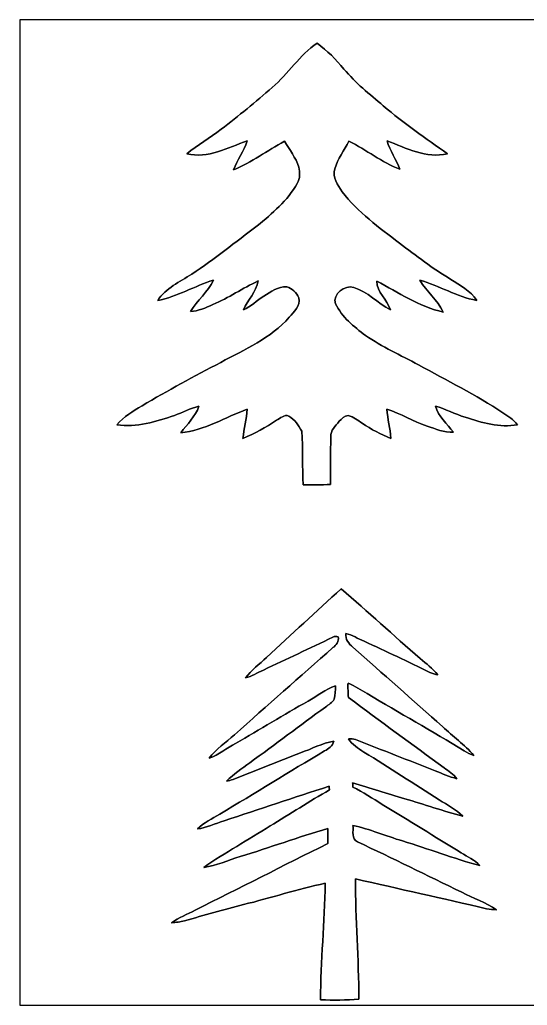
# Model space of a CAD drawing. Header units: centimetres. Extents: x -16.8 to 16.8, y -16.7 to 16.7.
# Drawn here: x -16.77 to 0.38, y -16.67 to 16.67 of the extents above; entities that cross this region are included whole.
import ezdxf

# ---------------------------------------------------------------- set-up
doc = ezdxf.new("R2010")
doc.units = ezdxf.units.CM
doc.header["$MEASUREMENT"] = 0
doc.layers.add('Layer 1', color=7, linetype='Continuous')

msp = doc.modelspace()

# ---------------------------------------------------------------- linework, layer by layer
at = {"layer": 'Layer 1', "color": 7}
for points, knots in [([(-16.77458, 16.66875), (-16.77458, 16.66875), (16.77458, 16.66875), (16.77458, 16.66875), (16.77458, 16.66875), (16.77458, 16.66875), (16.77458, -16.66875), (16.77458, -16.66875), (16.77458, -16.66875), (16.77458, -16.66875), (-16.77458, -16.66875), (-16.77458, -16.66875), (-16.77458, -16.66875), (-16.77458, -16.66875), (-16.77458, 16.66875), (-16.77458, 16.66875), (-16.77458, 16.66875), (-16.77458, 16.66875), (-16.77458, 16.66875), (-16.77458, 16.66875)], [0, 0, 0, 0, 0.16666667, 0.16666667, 0.16666667, 0.16666667, 0.33333333, 0.33333333, 0.33333333, 0.33333333, 0.5, 0.5, 0.5, 0.5, 0.66666667, 0.66666667, 0.66666667, 0.66666667, 1, 1, 1, 1]), ([(-8.24054, 14.37852), (-8.80145, 13.88992), (-9.37401, 13.41508), (-9.9635, 12.96211), (-9.9635, 12.96211), (-10.34133, 12.67001), (-10.75831, 12.43259), (-11.12908, 12.13167), (-11.12908, 12.13167), (-10.40694, 11.96269), (-9.74372, 12.34087), (-9.08544, 12.56947), (-9.08544, 12.56947), (-9.1948, 12.22163), (-9.42093, 11.92777), (-9.54546, 11.58804), (-9.54546, 11.58804), (-8.94045, 11.85227), (-8.40176, 12.24033), (-7.82602, 12.55889), (-7.82602, 12.55889), (-7.65528, 12.27208), (-7.43903, 12.00326), (-7.33848, 11.68118), (-7.33848, 11.68118), (-7.31308, 11.49914), (-7.28521, 11.29277), (-7.39175, 11.13014), (-7.39175, 11.13014), (-7.72372, 10.55405), (-8.23701, 10.11449), (-8.74466, 9.69786), (-8.74466, 9.69786), (-9.48161, 9.15317), (-10.18787, 8.5658), (-10.95657, 8.0645), (-10.95657, 8.0645), (-11.36403, 7.79956), (-11.83464, 7.58931), (-12.11121, 7.17127), (-12.11121, 7.17127), (-11.4494, 7.30215), (-10.8645, 7.66092), (-10.22456, 7.85848), (-10.22456, 7.85848), (-10.4207, 7.46372), (-10.76819, 7.17091), (-11.00455, 6.80191), (-11.00455, 6.80191), (-10.73432, 6.80685), (-10.48703, 6.93208), (-10.24149, 7.03051), (-10.24149, 7.03051), (-9.71621, 7.26475), (-9.23325, 7.58261), (-8.71608, 7.83308), (-8.71608, 7.83308), (-8.78487, 7.46196), (-9.06216, 7.18573), (-9.2142, 6.852), (-9.2142, 6.852), (-8.95526, 6.96419), (-8.76053, 7.17762), (-8.51958, 7.32049), (-8.51958, 7.32049), (-8.28499, 7.46372), (-8.04122, 7.65246), (-7.74912, 7.63517), (-7.74912, 7.63517), (-7.56991, 7.57767), (-7.4108, 7.43832), (-7.34378, 7.26087), (-7.34378, 7.26087), (-7.27639, 6.98923), (-7.50641, 6.79027), (-7.66304, 6.60471), (-7.66304, 6.60471), (-8.28675, 5.89774), (-9.16764, 5.51991), (-9.97797, 5.07647), (-9.97797, 5.07647), (-10.8779, 4.61081), (-11.7669, 4.12362), (-12.64003, 3.60962), (-12.64003, 3.60962), (-12.94377, 3.42653), (-13.25492, 3.24273), (-13.4874, 2.96933), (-13.4874, 2.96933), (-12.82524, 2.86985), (-12.16201, 3.07552), (-11.54077, 3.28471), (-11.54077, 3.28471), (-11.26525, 3.38314), (-11.00455, 3.52319), (-10.71986, 3.59586), (-10.71986, 3.59586), (-10.83416, 3.23991), (-11.11497, 2.98732), (-11.33404, 2.69804), (-11.33404, 2.69804), (-10.52689, 2.77636), (-9.82945, 3.22474), (-9.08226, 3.49391), (-9.08226, 3.49391), (-9.11613, 3.16159), (-9.19021, 2.83528), (-9.22973, 2.50402), (-9.22973, 2.50402), (-8.82897, 2.66453), (-8.45467, 2.8829), (-8.09484, 3.11997), (-8.09484, 3.11997), (-7.96996, 3.17888), (-7.82955, 3.33304), (-7.67891, 3.25826), (-7.67891, 3.25826), (-7.47324, 3.15383), (-7.35154, 2.94076), (-7.23688, 2.75131), (-7.23688, 2.75131), (-7.18432, 2.14701), (-7.23618, 1.53846), (-7.18855, 0.9331), (-7.18855, 0.9331), (-6.8834, 0.93486), (-6.57789, 0.93804), (-6.27239, 0.94615), (-6.27239, 0.94615), (-6.2544, 1.48308), (-6.27874, 2.02071), (-6.25263, 2.55729), (-6.25263, 2.55729), (-6.27733, 2.77777), (-6.09565, 2.92876), (-5.97676, 3.08398), (-5.97676, 3.08398), (-5.89598, 3.17288), (-5.79826, 3.27413), (-5.6702, 3.27766), (-5.6702, 3.27766), (-5.48922, 3.24661), (-5.34952, 3.11432), (-5.19606, 3.02331), (-5.19606, 3.02331), (-4.89832, 2.80952), (-4.56988, 2.64266), (-4.2291, 2.5086), (-4.2291, 2.5086), (-4.24039, 2.84198), (-4.34234, 3.16477), (-4.3628, 3.49779), (-4.3628, 3.49779), (-3.89819, 3.33622), (-3.47063, 3.08469), (-3.00567, 2.92312), (-3.00567, 2.92312), (-2.71674, 2.82857), (-2.42394, 2.70157), (-2.11349, 2.71533), (-2.11349, 2.71533), (-2.32516, 3.0032), (-2.62678, 3.24026), (-2.72486, 3.59728), (-2.72486, 3.59728), (-2.37737, 3.50379), (-2.05987, 3.32387), (-1.71485, 3.22086), (-1.71485, 3.22086), (-1.15111, 3.04059), (-0.54857, 2.85538), (0.04727, 2.96862), (0.04727, 2.96862), (-0.07408, 3.14643), (-0.26458, 3.25508), (-0.4385, 3.37291), (-0.4385, 3.37291), (-1.35714, 3.97157), (-2.33221, 4.47604), (-3.29812, 4.99251), (-3.29812, 4.99251), (-3.89502, 5.32377), (-4.52402, 5.60105), (-5.086, 5.99228), (-5.086, 5.99228), (-5.48076, 6.28579), (-5.87975, 6.60894), (-6.10129, 7.05944), (-6.10129, 7.05944), (-6.20607, 7.39211), (-5.78485, 7.71419), (-5.48217, 7.6073), (-5.48217, 7.6073), (-5.00556, 7.47924), (-4.67748, 7.07461), (-4.24639, 6.85835), (-4.24639, 6.85835), (-4.35046, 7.20372), (-4.70041, 7.44502), (-4.7057, 7.82285), (-4.7057, 7.82285), (-3.9691, 7.45067), (-3.27766, 6.95113), (-2.45639, 6.78074), (-2.45639, 6.78074), (-2.64724, 7.18855), (-3.02013, 7.47148), (-3.24732, 7.85671), (-3.24732, 7.85671), (-2.58974, 7.68068), (-2.00413, 7.28874), (-1.32786, 7.17479), (-1.32786, 7.17479), (-1.52682, 7.50499), (-1.89124, 7.68385), (-2.2038, 7.8867), (-2.2038, 7.8867), (-2.81446, 8.2483), (-3.37503, 8.68539), (-3.94053, 9.11225), (-3.94053, 9.11225), (-4.62456, 9.64389), (-5.34882, 10.14906), (-5.87163, 10.85144), (-5.87163, 10.85144), (-6.03144, 11.07369), (-6.20289, 11.33757), (-6.12528, 11.62579), (-6.12528, 11.62579), (-6.02333, 11.96269), (-5.80884, 12.25091), (-5.6455, 12.55924), (-5.6455, 12.55924), (-5.05531, 12.27137), (-4.53672, 11.84346), (-3.92042, 11.60886), (-3.92042, 11.60886), (-4.04918, 11.93871), (-4.25838, 12.23433), (-4.35822, 12.57512), (-4.35822, 12.57512), (-3.70487, 12.32852), (-3.03354, 11.9634), (-2.31105, 12.13273), (-2.31105, 12.13273), (-3.04906, 12.65449), (-3.79659, 13.16602), (-4.48345, 13.75586), (-4.48345, 13.75586), (-4.94594, 14.14956), (-5.42678, 14.52845), (-5.81413, 15.00011), (-5.81413, 15.00011), (-6.0833, 15.32326), (-6.38034, 15.62417), (-6.72006, 15.87359), (-6.72006, 15.87359), (-7.31767, 15.47389), (-7.69655, 14.83748), (-8.24054, 14.37852), (-8.24054, 14.37852), (-8.24054, 14.37852), (-8.24054, 14.37852), (-8.24054, 14.37852)], [0, 0, 0, 0, 0.01492537, 0.01492537, 0.01492537, 0.01492537, 0.02985075, 0.02985075, 0.02985075, 0.02985075, 0.04477612, 0.04477612, 0.04477612, 0.04477612, 0.05970149, 0.05970149, 0.05970149, 0.05970149, 0.07462687, 0.07462687, 0.07462687, 0.07462687, 0.08955224, 0.08955224, 0.08955224, 0.08955224, 0.10447761, 0.10447761, 0.10447761, 0.10447761, 0.11940299, 0.11940299, 0.11940299, 0.11940299, 0.13432836, 0.13432836, 0.13432836, 0.13432836, 0.14925373, 0.14925373, 0.14925373, 0.14925373, 0.1641791, 0.1641791, 0.1641791, 0.1641791, 0.17910448, 0.17910448, 0.17910448, 0.17910448, 0.19402985, 0.19402985, 0.19402985, 0.19402985, 0.20895522, 0.20895522, 0.20895522, 0.20895522, 0.2238806, 0.2238806, 0.2238806, 0.2238806, 0.23880597, 0.23880597, 0.23880597, 0.23880597, 0.25373134, 0.25373134, 0.25373134, 0.25373134, 0.26865672, 0.26865672, 0.26865672, 0.26865672, 0.28358209, 0.28358209, 0.28358209, 0.28358209, 0.29850746, 0.29850746, 0.29850746, 0.29850746, 0.31343284, 0.31343284, 0.31343284, 0.31343284, 0.32835821, 0.32835821, 0.32835821, 0.32835821, 0.34328358, 0.34328358, 0.34328358, 0.34328358, 0.35820896, 0.35820896, 0.35820896, 0.35820896, 0.37313433, 0.37313433, 0.37313433, 0.37313433, 0.3880597, 0.3880597, 0.3880597, 0.3880597, 0.40298507, 0.40298507, 0.40298507, 0.40298507, 0.41791045, 0.41791045, 0.41791045, 0.41791045, 0.43283582, 0.43283582, 0.43283582, 0.43283582, 0.44776119, 0.44776119, 0.44776119, 0.44776119, 0.46268657, 0.46268657, 0.46268657, 0.46268657, 0.47761194, 0.47761194, 0.47761194, 0.47761194, 0.49253731, 0.49253731, 0.49253731, 0.49253731, 0.50746269, 0.50746269, 0.50746269, 0.50746269, 0.52238806, 0.52238806, 0.52238806, 0.52238806, 0.53731343, 0.53731343, 0.53731343, 0.53731343, 0.55223881, 0.55223881, 0.55223881, 0.55223881, 0.56716418, 0.56716418, 0.56716418, 0.56716418, 0.58208955, 0.58208955, 0.58208955, 0.58208955, 0.59701493, 0.59701493, 0.59701493, 0.59701493, 0.6119403, 0.6119403, 0.6119403, 0.6119403, 0.62686567, 0.62686567, 0.62686567, 0.62686567, 0.64179104, 0.64179104, 0.64179104, 0.64179104, 0.65671642, 0.65671642, 0.65671642, 0.65671642, 0.67164179, 0.67164179, 0.67164179, 0.67164179, 0.68656716, 0.68656716, 0.68656716, 0.68656716, 0.70149254, 0.70149254, 0.70149254, 0.70149254, 0.71641791, 0.71641791, 0.71641791, 0.71641791, 0.73134328, 0.73134328, 0.73134328, 0.73134328, 0.74626866, 0.74626866, 0.74626866, 0.74626866, 0.76119403, 0.76119403, 0.76119403, 0.76119403, 0.7761194, 0.7761194, 0.7761194, 0.7761194, 0.79104478, 0.79104478, 0.79104478, 0.79104478, 0.80597015, 0.80597015, 0.80597015, 0.80597015, 0.82089552, 0.82089552, 0.82089552, 0.82089552, 0.8358209, 0.8358209, 0.8358209, 0.8358209, 0.85074627, 0.85074627, 0.85074627, 0.85074627, 0.86567164, 0.86567164, 0.86567164, 0.86567164, 0.88059701, 0.88059701, 0.88059701, 0.88059701, 0.89552239, 0.89552239, 0.89552239, 0.89552239, 0.91044776, 0.91044776, 0.91044776, 0.91044776, 0.92537313, 0.92537313, 0.92537313, 0.92537313, 0.94029851, 0.94029851, 0.94029851, 0.94029851, 0.95522388, 0.95522388, 0.95522388, 0.95522388, 0.97014925, 0.97014925, 0.97014925, 0.97014925, 1, 1, 1, 1]), ([(-8.43421, -4.90079), (-8.67481, -5.12868), (-8.94292, -5.33083), (-9.14576, -5.59541), (-9.14576, -5.59541), (-8.93128, -5.53579), (-8.73831, -5.4229), (-8.53863, -5.32871), (-8.53863, -5.32871), (-7.75476, -4.959), (-6.96771, -4.59634), (-6.18878, -4.2164), (-6.18878, -4.2164), (-6.13163, -4.18465), (-6.0646, -4.18853), (-6.00428, -4.2097), (-6.00428, -4.2097), (-5.99158, -4.35822), (-6.07131, -4.48945), (-6.18808, -4.57129), (-6.18808, -4.57129), (-7.30144, -5.55025), (-8.40952, -6.53591), (-9.51865, -7.51981), (-9.51865, -7.51981), (-9.80475, -7.78157), (-10.13425, -8.00029), (-10.3699, -8.31321), (-10.3699, -8.31321), (-10.04817, -8.1915), (-9.77441, -7.97454), (-9.47491, -7.8105), (-9.47491, -7.8105), (-8.65752, -7.33566), (-7.84648, -6.85094), (-7.02804, -6.37787), (-7.02804, -6.37787), (-6.7183, -6.20571), (-6.43184, -5.98346), (-6.09671, -5.86176), (-6.09671, -5.86176), (-6.10376, -6.0131), (-6.11188, -6.16585), (-6.14433, -6.31472), (-6.14433, -6.31472), (-6.20113, -6.43855), (-6.33942, -6.49499), (-6.43643, -6.58107), (-6.43643, -6.58107), (-7.30144, -7.19455), (-8.13541, -7.84966), (-9.00007, -8.46384), (-9.00007, -8.46384), (-9.26712, -8.66175), (-9.54652, -8.84873), (-9.78112, -9.08614), (-9.78112, -9.08614), (-9.70809, -9.07027), (-9.63436, -9.05545), (-9.56416, -9.02899), (-9.56416, -9.02899), (-8.8078, -8.72384), (-8.04792, -8.42645), (-7.28804, -8.12941), (-7.28804, -8.12941), (-6.9088, -8.00241), (-6.55426, -7.79498), (-6.15315, -7.73994), (-6.15315, -7.73994), (-6.20748, -7.89023), (-6.32883, -7.99641), (-6.46889, -8.06732), (-6.46889, -8.06732), (-7.65739, -8.76617), (-8.8265, -9.49713), (-10.01148, -10.20198), (-10.01148, -10.20198), (-10.27148, -10.35614), (-10.55123, -10.49196), (-10.76995, -10.70504), (-10.76995, -10.70504), (-10.45386, -10.662), (-10.16318, -10.51983), (-9.8612, -10.42599), (-9.8612, -10.42599), (-8.67798, -10.04323), (-7.50253, -9.63577), (-6.31719, -9.26042), (-6.31719, -9.26042), (-6.31155, -9.30169), (-6.3059, -9.34367), (-6.30061, -9.38601), (-6.30061, -9.38601), (-6.98676, -9.76207), (-7.63552, -10.20304), (-8.30898, -10.60097), (-8.30898, -10.60097), (-9.05475, -11.07405), (-9.82663, -11.50655), (-10.55617, -12.00362), (-10.55617, -12.00362), (-10.12649, -11.95352), (-9.73173, -11.75949), (-9.32039, -11.63743), (-9.32039, -11.63743), (-8.32803, -11.33263), (-7.35013, -10.9795), (-6.35423, -10.6874), (-6.35423, -10.6874), (-6.35423, -10.85674), (-6.35706, -11.02748), (-6.35988, -11.19787), (-6.35988, -11.19787), (-7.8613, -11.94082), (-9.35038, -12.70776), (-10.84898, -13.456), (-10.84898, -13.456), (-11.11814, -13.58618), (-11.39649, -13.70154), (-11.64096, -13.87722), (-11.64096, -13.87722), (-11.49456, -13.86134), (-11.34639, -13.85041), (-11.20422, -13.80949), (-11.20422, -13.80949), (-10.541, -13.62357), (-9.87672, -13.44189), (-9.21209, -13.26268), (-9.21209, -13.26268), (-8.2871, -13.03726), (-7.38046, -12.73739), (-6.44913, -12.54019), (-6.44913, -12.54019), (-6.46183, -13.85641), (-6.60506, -15.16874), (-6.60576, -16.48495), (-6.60576, -16.48495), (-6.17326, -16.49977), (-5.73969, -16.49448), (-5.30789, -16.46555), (-5.30789, -16.46555), (-5.31495, -15.10771), (-5.42819, -13.75163), (-5.42749, -12.39379), (-5.42749, -12.39379), (-3.94829, -12.72787), (-2.46839, -13.05948), (-0.99201, -13.4052), (-0.99201, -13.4052), (-0.88124, -13.42884), (-0.77188, -13.42707), (-0.65793, -13.44013), (-0.65793, -13.44013), (-1.01776, -13.18401), (-1.44568, -13.05031), (-1.83303, -12.84287), (-1.83303, -12.84287), (-3.00496, -12.27173), (-4.17689, -11.70023), (-5.35234, -11.13719), (-5.35234, -11.13719), (-5.56824, -11.04971), (-5.49204, -10.77277), (-5.50968, -10.5858), (-5.50968, -10.5858), (-4.93748, -10.70751), (-4.40055, -10.94528), (-3.84034, -11.10862), (-3.84034, -11.10862), (-2.96439, -11.37285), (-2.11032, -11.70764), (-1.2252, -11.94047), (-1.2252, -11.94047), (-1.39171, -11.74468), (-1.63795, -11.65049), (-1.8482, -11.51255), (-1.8482, -11.51255), (-2.7372, -10.96645), (-3.62479, -10.41788), (-4.51697, -9.87707), (-4.51697, -9.87707), (-4.84576, -9.67317), (-5.16925, -9.46079), (-5.51427, -9.28511), (-5.51427, -9.28511), (-5.51639, -9.23854), (-5.5185, -9.19198), (-5.51991, -9.14576), (-5.51991, -9.14576), (-4.92972, -9.31686), (-4.3494, -9.52006), (-3.75744, -9.68481), (-3.75744, -9.68481), (-3.09915, -9.87037), (-2.45533, -10.10426), (-1.79211, -10.27289), (-1.79211, -10.27289), (-2.03306, -10.05276), (-2.31916, -9.89259), (-2.59186, -9.71726), (-2.59186, -9.71726), (-3.44417, -9.18492), (-4.28449, -8.63424), (-5.13821, -8.10436), (-5.13821, -8.10436), (-5.33471, -7.98407), (-5.53226, -7.85001), (-5.66526, -7.65845), (-5.66526, -7.65845), (-5.58377, -7.65739), (-5.49804, -7.64787), (-5.42008, -7.67821), (-5.42008, -7.67821), (-4.52826, -8.03804), (-3.62903, -8.37918), (-2.73438, -8.73266), (-2.73438, -8.73266), (-2.49061, -8.82932), (-2.25249, -8.9475), (-1.99425, -9.00359), (-1.99425, -9.00359), (-2.11208, -8.85331), (-2.27753, -8.75136), (-2.42535, -8.63494), (-2.42535, -8.63494), (-3.50838, -7.84789), (-4.58752, -7.05556), (-5.66279, -6.25863), (-5.66279, -6.25863), (-5.67267, -6.09706), (-5.68607, -5.93584), (-5.67619, -5.77427), (-5.67619, -5.77427), (-5.44548, -5.8607), (-5.24475, -6.00675), (-5.03096, -6.12634), (-5.03096, -6.12634), (-3.93876, -6.77616), (-2.83281, -7.40234), (-1.74519, -8.05921), (-1.74519, -8.05921), (-1.64324, -8.12306), (-1.53423, -8.17598), (-1.42099, -8.21584), (-1.42099, -8.21584), (-1.73673, -7.85248), (-2.12866, -7.56885), (-2.48003, -7.24288), (-2.48003, -7.24288), (-3.49038, -6.34753), (-4.49686, -5.4483), (-5.51215, -4.55895), (-5.51215, -4.55895), (-5.64974, -4.43759), (-5.77321, -4.28166), (-5.75557, -4.08834), (-5.75557, -4.08834), (-5.53685, -4.14973), (-5.33859, -4.26367), (-5.13115, -4.35363), (-5.13115, -4.35363), (-4.38785, -4.70182), (-3.64278, -5.04578), (-2.90759, -5.41091), (-2.90759, -5.41091), (-2.82363, -5.45077), (-2.73332, -5.47405), (-2.64266, -5.49557), (-2.64266, -5.49557), (-2.81129, -5.27826), (-3.03742, -5.11669), (-3.24026, -4.9343), (-3.24026, -4.9343), (-4.13491, -4.15678), (-5.01227, -3.3595), (-5.90515, -2.58022), (-5.90515, -2.58022), (-6.75569, -3.34574), (-7.58931, -4.12962), (-8.43421, -4.90079)], [0, 0, 0, 0, 0.01408451, 0.01408451, 0.01408451, 0.01408451, 0.02816901, 0.02816901, 0.02816901, 0.02816901, 0.04225352, 0.04225352, 0.04225352, 0.04225352, 0.05633803, 0.05633803, 0.05633803, 0.05633803, 0.07042254, 0.07042254, 0.07042254, 0.07042254, 0.08450704, 0.08450704, 0.08450704, 0.08450704, 0.09859155, 0.09859155, 0.09859155, 0.09859155, 0.11267606, 0.11267606, 0.11267606, 0.11267606, 0.12676056, 0.12676056, 0.12676056, 0.12676056, 0.14084507, 0.14084507, 0.14084507, 0.14084507, 0.15492958, 0.15492958, 0.15492958, 0.15492958, 0.16901408, 0.16901408, 0.16901408, 0.16901408, 0.18309859, 0.18309859, 0.18309859, 0.18309859, 0.1971831, 0.1971831, 0.1971831, 0.1971831, 0.21126761, 0.21126761, 0.21126761, 0.21126761, 0.22535211, 0.22535211, 0.22535211, 0.22535211, 0.23943662, 0.23943662, 0.23943662, 0.23943662, 0.25352113, 0.25352113, 0.25352113, 0.25352113, 0.26760563, 0.26760563, 0.26760563, 0.26760563, 0.28169014, 0.28169014, 0.28169014, 0.28169014, 0.29577465, 0.29577465, 0.29577465, 0.29577465, 0.30985915, 0.30985915, 0.30985915, 0.30985915, 0.32394366, 0.32394366, 0.32394366, 0.32394366, 0.33802817, 0.33802817, 0.33802817, 0.33802817, 0.35211268, 0.35211268, 0.35211268, 0.35211268, 0.36619718, 0.36619718, 0.36619718, 0.36619718, 0.38028169, 0.38028169, 0.38028169, 0.38028169, 0.3943662, 0.3943662, 0.3943662, 0.3943662, 0.4084507, 0.4084507, 0.4084507, 0.4084507, 0.42253521, 0.42253521, 0.42253521, 0.42253521, 0.43661972, 0.43661972, 0.43661972, 0.43661972, 0.45070423, 0.45070423, 0.45070423, 0.45070423, 0.46478873, 0.46478873, 0.46478873, 0.46478873, 0.47887324, 0.47887324, 0.47887324, 0.47887324, 0.49295775, 0.49295775, 0.49295775, 0.49295775, 0.50704225, 0.50704225, 0.50704225, 0.50704225, 0.52112676, 0.52112676, 0.52112676, 0.52112676, 0.53521127, 0.53521127, 0.53521127, 0.53521127, 0.54929577, 0.54929577, 0.54929577, 0.54929577, 0.56338028, 0.56338028, 0.56338028, 0.56338028, 0.57746479, 0.57746479, 0.57746479, 0.57746479, 0.5915493, 0.5915493, 0.5915493, 0.5915493, 0.6056338, 0.6056338, 0.6056338, 0.6056338, 0.61971831, 0.61971831, 0.61971831, 0.61971831, 0.63380282, 0.63380282, 0.63380282, 0.63380282, 0.64788732, 0.64788732, 0.64788732, 0.64788732, 0.66197183, 0.66197183, 0.66197183, 0.66197183, 0.67605634, 0.67605634, 0.67605634, 0.67605634, 0.69014085, 0.69014085, 0.69014085, 0.69014085, 0.70422535, 0.70422535, 0.70422535, 0.70422535, 0.71830986, 0.71830986, 0.71830986, 0.71830986, 0.73239437, 0.73239437, 0.73239437, 0.73239437, 0.74647887, 0.74647887, 0.74647887, 0.74647887, 0.76056338, 0.76056338, 0.76056338, 0.76056338, 0.77464789, 0.77464789, 0.77464789, 0.77464789, 0.78873239, 0.78873239, 0.78873239, 0.78873239, 0.8028169, 0.8028169, 0.8028169, 0.8028169, 0.81690141, 0.81690141, 0.81690141, 0.81690141, 0.83098592, 0.83098592, 0.83098592, 0.83098592, 0.84507042, 0.84507042, 0.84507042, 0.84507042, 0.85915493, 0.85915493, 0.85915493, 0.85915493, 0.87323944, 0.87323944, 0.87323944, 0.87323944, 0.88732394, 0.88732394, 0.88732394, 0.88732394, 0.90140845, 0.90140845, 0.90140845, 0.90140845, 0.91549296, 0.91549296, 0.91549296, 0.91549296, 0.92957746, 0.92957746, 0.92957746, 0.92957746, 0.94366197, 0.94366197, 0.94366197, 0.94366197, 0.95774648, 0.95774648, 0.95774648, 0.95774648, 0.97183099, 0.97183099, 0.97183099, 0.97183099, 1, 1, 1, 1])]:
    msp.add_open_spline(points, degree=3, knots=knots, dxfattribs=at)
at = {"layer": 'Layer 1', "color": 251}
for points, knots in [([(-8.24054, 14.37852), (-7.69655, 14.83748), (-7.31767, 15.47389), (-6.72006, 15.87359), (-6.72006, 15.87359), (-6.38034, 15.62417), (-6.0833, 15.32326), (-5.81413, 15.00011), (-5.81413, 15.00011), (-5.42678, 14.52845), (-4.94594, 14.14956), (-4.48345, 13.75586), (-4.48345, 13.75586), (-3.79659, 13.16602), (-3.04906, 12.65449), (-2.31105, 12.13273), (-2.31105, 12.13273), (-3.03354, 11.9634), (-3.70487, 12.32852), (-4.35822, 12.57512), (-4.35822, 12.57512), (-4.25838, 12.23433), (-4.04918, 11.93871), (-3.92042, 11.60886), (-3.92042, 11.60886), (-4.53672, 11.84346), (-5.05531, 12.27137), (-5.6455, 12.55924), (-5.6455, 12.55924), (-5.80884, 12.25091), (-6.02333, 11.96269), (-6.12528, 11.62579), (-6.12528, 11.62579), (-6.20289, 11.33757), (-6.03144, 11.07369), (-5.87163, 10.85144), (-5.87163, 10.85144), (-5.34882, 10.14906), (-4.62456, 9.64389), (-3.94053, 9.11225), (-3.94053, 9.11225), (-3.37503, 8.68539), (-2.81446, 8.2483), (-2.2038, 7.8867), (-2.2038, 7.8867), (-1.89124, 7.68385), (-1.52682, 7.50499), (-1.32786, 7.17479), (-1.32786, 7.17479), (-2.00413, 7.28874), (-2.58974, 7.68068), (-3.24732, 7.85671), (-3.24732, 7.85671), (-3.02013, 7.47148), (-2.64724, 7.18855), (-2.45639, 6.78074), (-2.45639, 6.78074), (-3.27766, 6.95113), (-3.9691, 7.45067), (-4.7057, 7.82285), (-4.7057, 7.82285), (-4.70041, 7.44502), (-4.35046, 7.20372), (-4.24639, 6.85835), (-4.24639, 6.85835), (-4.67748, 7.07461), (-5.00556, 7.47924), (-5.48217, 7.6073), (-5.48217, 7.6073), (-5.78485, 7.71419), (-6.20607, 7.39211), (-6.10129, 7.05944), (-6.10129, 7.05944), (-5.87975, 6.60894), (-5.48076, 6.28579), (-5.086, 5.99228), (-5.086, 5.99228), (-4.52402, 5.60105), (-3.89502, 5.32377), (-3.29812, 4.99251), (-3.29812, 4.99251), (-2.33221, 4.47604), (-1.35714, 3.97157), (-0.4385, 3.37291), (-0.4385, 3.37291), (-0.26458, 3.25508), (-0.07408, 3.14643), (0.04727, 2.96862), (0.04727, 2.96862), (-0.54857, 2.85538), (-1.15111, 3.04059), (-1.71485, 3.22086), (-1.71485, 3.22086), (-2.05987, 3.32387), (-2.37737, 3.50379), (-2.72486, 3.59728), (-2.72486, 3.59728), (-2.62678, 3.24026), (-2.32516, 3.0032), (-2.11349, 2.71533), (-2.11349, 2.71533), (-2.42394, 2.70157), (-2.71674, 2.82857), (-3.00567, 2.92312), (-3.00567, 2.92312), (-3.47063, 3.08469), (-3.89819, 3.33622), (-4.3628, 3.49779), (-4.3628, 3.49779), (-4.34234, 3.16477), (-4.24039, 2.84198), (-4.2291, 2.5086), (-4.2291, 2.5086), (-4.56988, 2.64266), (-4.89832, 2.80952), (-5.19606, 3.02331), (-5.19606, 3.02331), (-5.34952, 3.11432), (-5.48922, 3.24661), (-5.6702, 3.27766), (-5.6702, 3.27766), (-5.79826, 3.27413), (-5.89598, 3.17288), (-5.97676, 3.08398), (-5.97676, 3.08398), (-6.09565, 2.92876), (-6.27733, 2.77777), (-6.25263, 2.55729), (-6.25263, 2.55729), (-6.27874, 2.02071), (-6.2544, 1.48308), (-6.27239, 0.94615), (-6.27239, 0.94615), (-6.57789, 0.93804), (-6.8834, 0.93486), (-7.18855, 0.9331), (-7.18855, 0.9331), (-7.23618, 1.53846), (-7.18432, 2.14701), (-7.23688, 2.75131), (-7.23688, 2.75131), (-7.35154, 2.94076), (-7.47324, 3.15383), (-7.67891, 3.25826), (-7.67891, 3.25826), (-7.82955, 3.33304), (-7.96996, 3.17888), (-8.09484, 3.11997), (-8.09484, 3.11997), (-8.45467, 2.8829), (-8.82897, 2.66453), (-9.22973, 2.50402), (-9.22973, 2.50402), (-9.19021, 2.83528), (-9.11613, 3.16159), (-9.08226, 3.49391), (-9.08226, 3.49391), (-9.82945, 3.22474), (-10.52689, 2.77636), (-11.33404, 2.69804), (-11.33404, 2.69804), (-11.11497, 2.98732), (-10.83416, 3.23991), (-10.71986, 3.59586), (-10.71986, 3.59586), (-11.00455, 3.52319), (-11.26525, 3.38314), (-11.54077, 3.28471), (-11.54077, 3.28471), (-12.16201, 3.07552), (-12.82524, 2.86985), (-13.4874, 2.96933), (-13.4874, 2.96933), (-13.25492, 3.24273), (-12.94377, 3.42653), (-12.64003, 3.60962), (-12.64003, 3.60962), (-11.7669, 4.12362), (-10.8779, 4.61081), (-9.97797, 5.07647), (-9.97797, 5.07647), (-9.16764, 5.51991), (-8.28675, 5.89774), (-7.66304, 6.60471), (-7.66304, 6.60471), (-7.50641, 6.79027), (-7.27639, 6.98923), (-7.34378, 7.26087), (-7.34378, 7.26087), (-7.4108, 7.43832), (-7.56991, 7.57767), (-7.74912, 7.63517), (-7.74912, 7.63517), (-8.04122, 7.65246), (-8.28499, 7.46372), (-8.51958, 7.32049), (-8.51958, 7.32049), (-8.76053, 7.17762), (-8.95526, 6.96419), (-9.2142, 6.852), (-9.2142, 6.852), (-9.06216, 7.18573), (-8.78487, 7.46196), (-8.71608, 7.83308), (-8.71608, 7.83308), (-9.23325, 7.58261), (-9.71621, 7.26475), (-10.24149, 7.03051), (-10.24149, 7.03051), (-10.48703, 6.93208), (-10.73432, 6.80685), (-11.00455, 6.80191), (-11.00455, 6.80191), (-10.76819, 7.17091), (-10.4207, 7.46372), (-10.22456, 7.85848), (-10.22456, 7.85848), (-10.8645, 7.66092), (-11.4494, 7.30215), (-12.11121, 7.17127), (-12.11121, 7.17127), (-11.83464, 7.58931), (-11.36403, 7.79956), (-10.95657, 8.0645), (-10.95657, 8.0645), (-10.18787, 8.5658), (-9.48161, 9.15317), (-8.74466, 9.69786), (-8.74466, 9.69786), (-8.23701, 10.11449), (-7.72372, 10.55405), (-7.39175, 11.13014), (-7.39175, 11.13014), (-7.28521, 11.29277), (-7.31308, 11.49914), (-7.33848, 11.68118), (-7.33848, 11.68118), (-7.43903, 12.00326), (-7.65528, 12.27208), (-7.82602, 12.55889), (-7.82602, 12.55889), (-8.40176, 12.24033), (-8.94045, 11.85227), (-9.54546, 11.58804), (-9.54546, 11.58804), (-9.42093, 11.92777), (-9.1948, 12.22163), (-9.08544, 12.56947), (-9.08544, 12.56947), (-9.74372, 12.34087), (-10.40694, 11.96269), (-11.12908, 12.13167), (-11.12908, 12.13167), (-10.75831, 12.43259), (-10.34133, 12.67001), (-9.9635, 12.96211), (-9.9635, 12.96211), (-9.37401, 13.41508), (-8.80145, 13.88992), (-8.24054, 14.37852)], [0, 0, 0, 0, 0.01515152, 0.01515152, 0.01515152, 0.01515152, 0.03030303, 0.03030303, 0.03030303, 0.03030303, 0.04545455, 0.04545455, 0.04545455, 0.04545455, 0.06060606, 0.06060606, 0.06060606, 0.06060606, 0.07575758, 0.07575758, 0.07575758, 0.07575758, 0.09090909, 0.09090909, 0.09090909, 0.09090909, 0.10606061, 0.10606061, 0.10606061, 0.10606061, 0.12121212, 0.12121212, 0.12121212, 0.12121212, 0.13636364, 0.13636364, 0.13636364, 0.13636364, 0.15151515, 0.15151515, 0.15151515, 0.15151515, 0.16666667, 0.16666667, 0.16666667, 0.16666667, 0.18181818, 0.18181818, 0.18181818, 0.18181818, 0.1969697, 0.1969697, 0.1969697, 0.1969697, 0.21212121, 0.21212121, 0.21212121, 0.21212121, 0.22727273, 0.22727273, 0.22727273, 0.22727273, 0.24242424, 0.24242424, 0.24242424, 0.24242424, 0.25757576, 0.25757576, 0.25757576, 0.25757576, 0.27272727, 0.27272727, 0.27272727, 0.27272727, 0.28787879, 0.28787879, 0.28787879, 0.28787879, 0.3030303, 0.3030303, 0.3030303, 0.3030303, 0.31818182, 0.31818182, 0.31818182, 0.31818182, 0.33333333, 0.33333333, 0.33333333, 0.33333333, 0.34848485, 0.34848485, 0.34848485, 0.34848485, 0.36363636, 0.36363636, 0.36363636, 0.36363636, 0.37878788, 0.37878788, 0.37878788, 0.37878788, 0.39393939, 0.39393939, 0.39393939, 0.39393939, 0.40909091, 0.40909091, 0.40909091, 0.40909091, 0.42424242, 0.42424242, 0.42424242, 0.42424242, 0.43939394, 0.43939394, 0.43939394, 0.43939394, 0.45454545, 0.45454545, 0.45454545, 0.45454545, 0.46969697, 0.46969697, 0.46969697, 0.46969697, 0.48484848, 0.48484848, 0.48484848, 0.48484848, 0.5, 0.5, 0.5, 0.5, 0.51515152, 0.51515152, 0.51515152, 0.51515152, 0.53030303, 0.53030303, 0.53030303, 0.53030303, 0.54545455, 0.54545455, 0.54545455, 0.54545455, 0.56060606, 0.56060606, 0.56060606, 0.56060606, 0.57575758, 0.57575758, 0.57575758, 0.57575758, 0.59090909, 0.59090909, 0.59090909, 0.59090909, 0.60606061, 0.60606061, 0.60606061, 0.60606061, 0.62121212, 0.62121212, 0.62121212, 0.62121212, 0.63636364, 0.63636364, 0.63636364, 0.63636364, 0.65151515, 0.65151515, 0.65151515, 0.65151515, 0.66666667, 0.66666667, 0.66666667, 0.66666667, 0.68181818, 0.68181818, 0.68181818, 0.68181818, 0.6969697, 0.6969697, 0.6969697, 0.6969697, 0.71212121, 0.71212121, 0.71212121, 0.71212121, 0.72727273, 0.72727273, 0.72727273, 0.72727273, 0.74242424, 0.74242424, 0.74242424, 0.74242424, 0.75757576, 0.75757576, 0.75757576, 0.75757576, 0.77272727, 0.77272727, 0.77272727, 0.77272727, 0.78787879, 0.78787879, 0.78787879, 0.78787879, 0.8030303, 0.8030303, 0.8030303, 0.8030303, 0.81818182, 0.81818182, 0.81818182, 0.81818182, 0.83333333, 0.83333333, 0.83333333, 0.83333333, 0.84848485, 0.84848485, 0.84848485, 0.84848485, 0.86363636, 0.86363636, 0.86363636, 0.86363636, 0.87878788, 0.87878788, 0.87878788, 0.87878788, 0.89393939, 0.89393939, 0.89393939, 0.89393939, 0.90909091, 0.90909091, 0.90909091, 0.90909091, 0.92424242, 0.92424242, 0.92424242, 0.92424242, 0.93939394, 0.93939394, 0.93939394, 0.93939394, 0.95454545, 0.95454545, 0.95454545, 0.95454545, 0.96969697, 0.96969697, 0.96969697, 0.96969697, 1, 1, 1, 1]), ([(-8.43421, -4.90079), (-7.58931, -4.12962), (-6.75569, -3.34574), (-5.90515, -2.58022), (-5.90515, -2.58022), (-5.01227, -3.3595), (-4.13491, -4.15678), (-3.24026, -4.9343), (-3.24026, -4.9343), (-3.03742, -5.11669), (-2.81129, -5.27826), (-2.64266, -5.49557), (-2.64266, -5.49557), (-2.73332, -5.47405), (-2.82363, -5.45077), (-2.90759, -5.41091), (-2.90759, -5.41091), (-3.64278, -5.04578), (-4.38785, -4.70182), (-5.13115, -4.35363), (-5.13115, -4.35363), (-5.33859, -4.26367), (-5.53685, -4.14973), (-5.75557, -4.08834), (-5.75557, -4.08834), (-5.77321, -4.28166), (-5.64974, -4.43759), (-5.51215, -4.55895), (-5.51215, -4.55895), (-4.49686, -5.4483), (-3.49038, -6.34753), (-2.48003, -7.24288), (-2.48003, -7.24288), (-2.12866, -7.56885), (-1.73673, -7.85248), (-1.42099, -8.21584), (-1.42099, -8.21584), (-1.53423, -8.17598), (-1.64324, -8.12306), (-1.74519, -8.05921), (-1.74519, -8.05921), (-2.83281, -7.40234), (-3.93876, -6.77616), (-5.03096, -6.12634), (-5.03096, -6.12634), (-5.24475, -6.00675), (-5.44548, -5.8607), (-5.67619, -5.77427), (-5.67619, -5.77427), (-5.68607, -5.93584), (-5.67267, -6.09706), (-5.66279, -6.25863), (-5.66279, -6.25863), (-4.58752, -7.05556), (-3.50838, -7.84789), (-2.42535, -8.63494), (-2.42535, -8.63494), (-2.27753, -8.75136), (-2.11208, -8.85331), (-1.99425, -9.00359), (-1.99425, -9.00359), (-2.25249, -8.9475), (-2.49061, -8.82932), (-2.73438, -8.73266), (-2.73438, -8.73266), (-3.62903, -8.37918), (-4.52826, -8.03804), (-5.42008, -7.67821), (-5.42008, -7.67821), (-5.49804, -7.64787), (-5.58377, -7.65739), (-5.66526, -7.65845), (-5.66526, -7.65845), (-5.53226, -7.85001), (-5.33471, -7.98407), (-5.13821, -8.10436), (-5.13821, -8.10436), (-4.28449, -8.63424), (-3.44417, -9.18492), (-2.59186, -9.71726), (-2.59186, -9.71726), (-2.31916, -9.89259), (-2.03306, -10.05276), (-1.79211, -10.27289), (-1.79211, -10.27289), (-2.45533, -10.10426), (-3.09915, -9.87037), (-3.75744, -9.68481), (-3.75744, -9.68481), (-4.3494, -9.52006), (-4.92972, -9.31686), (-5.51991, -9.14576), (-5.51991, -9.14576), (-5.5185, -9.19198), (-5.51639, -9.23854), (-5.51427, -9.28511), (-5.51427, -9.28511), (-5.16925, -9.46079), (-4.84576, -9.67317), (-4.51697, -9.87707), (-4.51697, -9.87707), (-3.62479, -10.41788), (-2.7372, -10.96645), (-1.8482, -11.51255), (-1.8482, -11.51255), (-1.63795, -11.65049), (-1.39171, -11.74468), (-1.2252, -11.94047), (-1.2252, -11.94047), (-2.11032, -11.70764), (-2.96439, -11.37285), (-3.84034, -11.10862), (-3.84034, -11.10862), (-4.40055, -10.94528), (-4.93748, -10.70751), (-5.50968, -10.5858), (-5.50968, -10.5858), (-5.49204, -10.77277), (-5.56824, -11.04971), (-5.35234, -11.13719), (-5.35234, -11.13719), (-4.17689, -11.70023), (-3.00496, -12.27173), (-1.83303, -12.84287), (-1.83303, -12.84287), (-1.44568, -13.05031), (-1.01776, -13.18401), (-0.65793, -13.44013), (-0.65793, -13.44013), (-0.77188, -13.42707), (-0.88124, -13.42884), (-0.99201, -13.4052), (-0.99201, -13.4052), (-2.46839, -13.05948), (-3.94829, -12.72787), (-5.42749, -12.39379), (-5.42749, -12.39379), (-5.42819, -13.75163), (-5.31495, -15.10771), (-5.30789, -16.46555), (-5.30789, -16.46555), (-5.73969, -16.49448), (-6.17326, -16.49977), (-6.60576, -16.48495), (-6.60576, -16.48495), (-6.60506, -15.16874), (-6.46183, -13.85641), (-6.44913, -12.54019), (-6.44913, -12.54019), (-7.38046, -12.73739), (-8.2871, -13.03726), (-9.21209, -13.26268), (-9.21209, -13.26268), (-9.87672, -13.44189), (-10.541, -13.62357), (-11.20422, -13.80949), (-11.20422, -13.80949), (-11.34639, -13.85041), (-11.49456, -13.86134), (-11.64096, -13.87722), (-11.64096, -13.87722), (-11.39649, -13.70154), (-11.11814, -13.58618), (-10.84898, -13.456), (-10.84898, -13.456), (-9.35038, -12.70776), (-7.8613, -11.94082), (-6.35988, -11.19787), (-6.35988, -11.19787), (-6.35706, -11.02748), (-6.35423, -10.85674), (-6.35423, -10.6874), (-6.35423, -10.6874), (-7.35013, -10.9795), (-8.32803, -11.33263), (-9.32039, -11.63743), (-9.32039, -11.63743), (-9.73173, -11.75949), (-10.12649, -11.95352), (-10.55617, -12.00362), (-10.55617, -12.00362), (-9.82663, -11.50655), (-9.05475, -11.07405), (-8.30898, -10.60097), (-8.30898, -10.60097), (-7.63552, -10.20304), (-6.98676, -9.76207), (-6.30061, -9.38601), (-6.30061, -9.38601), (-6.3059, -9.34367), (-6.31155, -9.30169), (-6.31719, -9.26042), (-6.31719, -9.26042), (-7.50253, -9.63577), (-8.67798, -10.04323), (-9.8612, -10.42599), (-9.8612, -10.42599), (-10.16318, -10.51983), (-10.45386, -10.662), (-10.76995, -10.70504), (-10.76995, -10.70504), (-10.55123, -10.49196), (-10.27148, -10.35614), (-10.01148, -10.20198), (-10.01148, -10.20198), (-8.8265, -9.49713), (-7.65739, -8.76617), (-6.46889, -8.06732), (-6.46889, -8.06732), (-6.32883, -7.99641), (-6.20748, -7.89023), (-6.15315, -7.73994), (-6.15315, -7.73994), (-6.55426, -7.79498), (-6.9088, -8.00241), (-7.28804, -8.12941), (-7.28804, -8.12941), (-8.04792, -8.42645), (-8.8078, -8.72384), (-9.56416, -9.02899), (-9.56416, -9.02899), (-9.63436, -9.05545), (-9.70809, -9.07027), (-9.78112, -9.08614), (-9.78112, -9.08614), (-9.54652, -8.84873), (-9.26712, -8.66175), (-9.00007, -8.46384), (-9.00007, -8.46384), (-8.13541, -7.84966), (-7.30144, -7.19455), (-6.43643, -6.58107), (-6.43643, -6.58107), (-6.33942, -6.49499), (-6.20113, -6.43855), (-6.14433, -6.31472), (-6.14433, -6.31472), (-6.11188, -6.16585), (-6.10376, -6.0131), (-6.09671, -5.86176), (-6.09671, -5.86176), (-6.43184, -5.98346), (-6.7183, -6.20571), (-7.02804, -6.37787), (-7.02804, -6.37787), (-7.84648, -6.85094), (-8.65752, -7.33566), (-9.47491, -7.8105), (-9.47491, -7.8105), (-9.77441, -7.97454), (-10.04817, -8.1915), (-10.3699, -8.31321), (-10.3699, -8.31321), (-10.13425, -8.00029), (-9.80475, -7.78157), (-9.51865, -7.51981), (-9.51865, -7.51981), (-8.40952, -6.53591), (-7.30144, -5.55025), (-6.18808, -4.57129), (-6.18808, -4.57129), (-6.07131, -4.48945), (-5.99158, -4.35822), (-6.00428, -4.2097), (-6.00428, -4.2097), (-6.0646, -4.18853), (-6.13163, -4.18465), (-6.18878, -4.2164), (-6.18878, -4.2164), (-6.96771, -4.59634), (-7.75476, -4.959), (-8.53863, -5.32871), (-8.53863, -5.32871), (-8.73831, -5.4229), (-8.93128, -5.53579), (-9.14576, -5.59541), (-9.14576, -5.59541), (-8.94292, -5.33083), (-8.67481, -5.12868), (-8.43421, -4.90079)], [0, 0, 0, 0, 0.01408451, 0.01408451, 0.01408451, 0.01408451, 0.02816901, 0.02816901, 0.02816901, 0.02816901, 0.04225352, 0.04225352, 0.04225352, 0.04225352, 0.05633803, 0.05633803, 0.05633803, 0.05633803, 0.07042254, 0.07042254, 0.07042254, 0.07042254, 0.08450704, 0.08450704, 0.08450704, 0.08450704, 0.09859155, 0.09859155, 0.09859155, 0.09859155, 0.11267606, 0.11267606, 0.11267606, 0.11267606, 0.12676056, 0.12676056, 0.12676056, 0.12676056, 0.14084507, 0.14084507, 0.14084507, 0.14084507, 0.15492958, 0.15492958, 0.15492958, 0.15492958, 0.16901408, 0.16901408, 0.16901408, 0.16901408, 0.18309859, 0.18309859, 0.18309859, 0.18309859, 0.1971831, 0.1971831, 0.1971831, 0.1971831, 0.21126761, 0.21126761, 0.21126761, 0.21126761, 0.22535211, 0.22535211, 0.22535211, 0.22535211, 0.23943662, 0.23943662, 0.23943662, 0.23943662, 0.25352113, 0.25352113, 0.25352113, 0.25352113, 0.26760563, 0.26760563, 0.26760563, 0.26760563, 0.28169014, 0.28169014, 0.28169014, 0.28169014, 0.29577465, 0.29577465, 0.29577465, 0.29577465, 0.30985915, 0.30985915, 0.30985915, 0.30985915, 0.32394366, 0.32394366, 0.32394366, 0.32394366, 0.33802817, 0.33802817, 0.33802817, 0.33802817, 0.35211268, 0.35211268, 0.35211268, 0.35211268, 0.36619718, 0.36619718, 0.36619718, 0.36619718, 0.38028169, 0.38028169, 0.38028169, 0.38028169, 0.3943662, 0.3943662, 0.3943662, 0.3943662, 0.4084507, 0.4084507, 0.4084507, 0.4084507, 0.42253521, 0.42253521, 0.42253521, 0.42253521, 0.43661972, 0.43661972, 0.43661972, 0.43661972, 0.45070423, 0.45070423, 0.45070423, 0.45070423, 0.46478873, 0.46478873, 0.46478873, 0.46478873, 0.47887324, 0.47887324, 0.47887324, 0.47887324, 0.49295775, 0.49295775, 0.49295775, 0.49295775, 0.50704225, 0.50704225, 0.50704225, 0.50704225, 0.52112676, 0.52112676, 0.52112676, 0.52112676, 0.53521127, 0.53521127, 0.53521127, 0.53521127, 0.54929577, 0.54929577, 0.54929577, 0.54929577, 0.56338028, 0.56338028, 0.56338028, 0.56338028, 0.57746479, 0.57746479, 0.57746479, 0.57746479, 0.5915493, 0.5915493, 0.5915493, 0.5915493, 0.6056338, 0.6056338, 0.6056338, 0.6056338, 0.61971831, 0.61971831, 0.61971831, 0.61971831, 0.63380282, 0.63380282, 0.63380282, 0.63380282, 0.64788732, 0.64788732, 0.64788732, 0.64788732, 0.66197183, 0.66197183, 0.66197183, 0.66197183, 0.67605634, 0.67605634, 0.67605634, 0.67605634, 0.69014085, 0.69014085, 0.69014085, 0.69014085, 0.70422535, 0.70422535, 0.70422535, 0.70422535, 0.71830986, 0.71830986, 0.71830986, 0.71830986, 0.73239437, 0.73239437, 0.73239437, 0.73239437, 0.74647887, 0.74647887, 0.74647887, 0.74647887, 0.76056338, 0.76056338, 0.76056338, 0.76056338, 0.77464789, 0.77464789, 0.77464789, 0.77464789, 0.78873239, 0.78873239, 0.78873239, 0.78873239, 0.8028169, 0.8028169, 0.8028169, 0.8028169, 0.81690141, 0.81690141, 0.81690141, 0.81690141, 0.83098592, 0.83098592, 0.83098592, 0.83098592, 0.84507042, 0.84507042, 0.84507042, 0.84507042, 0.85915493, 0.85915493, 0.85915493, 0.85915493, 0.87323944, 0.87323944, 0.87323944, 0.87323944, 0.88732394, 0.88732394, 0.88732394, 0.88732394, 0.90140845, 0.90140845, 0.90140845, 0.90140845, 0.91549296, 0.91549296, 0.91549296, 0.91549296, 0.92957746, 0.92957746, 0.92957746, 0.92957746, 0.94366197, 0.94366197, 0.94366197, 0.94366197, 0.95774648, 0.95774648, 0.95774648, 0.95774648, 0.97183099, 0.97183099, 0.97183099, 0.97183099, 1, 1, 1, 1])]:
    msp.add_open_spline(points, degree=3, knots=knots, dxfattribs=at)

doc.saveas('drawing.dxf')
